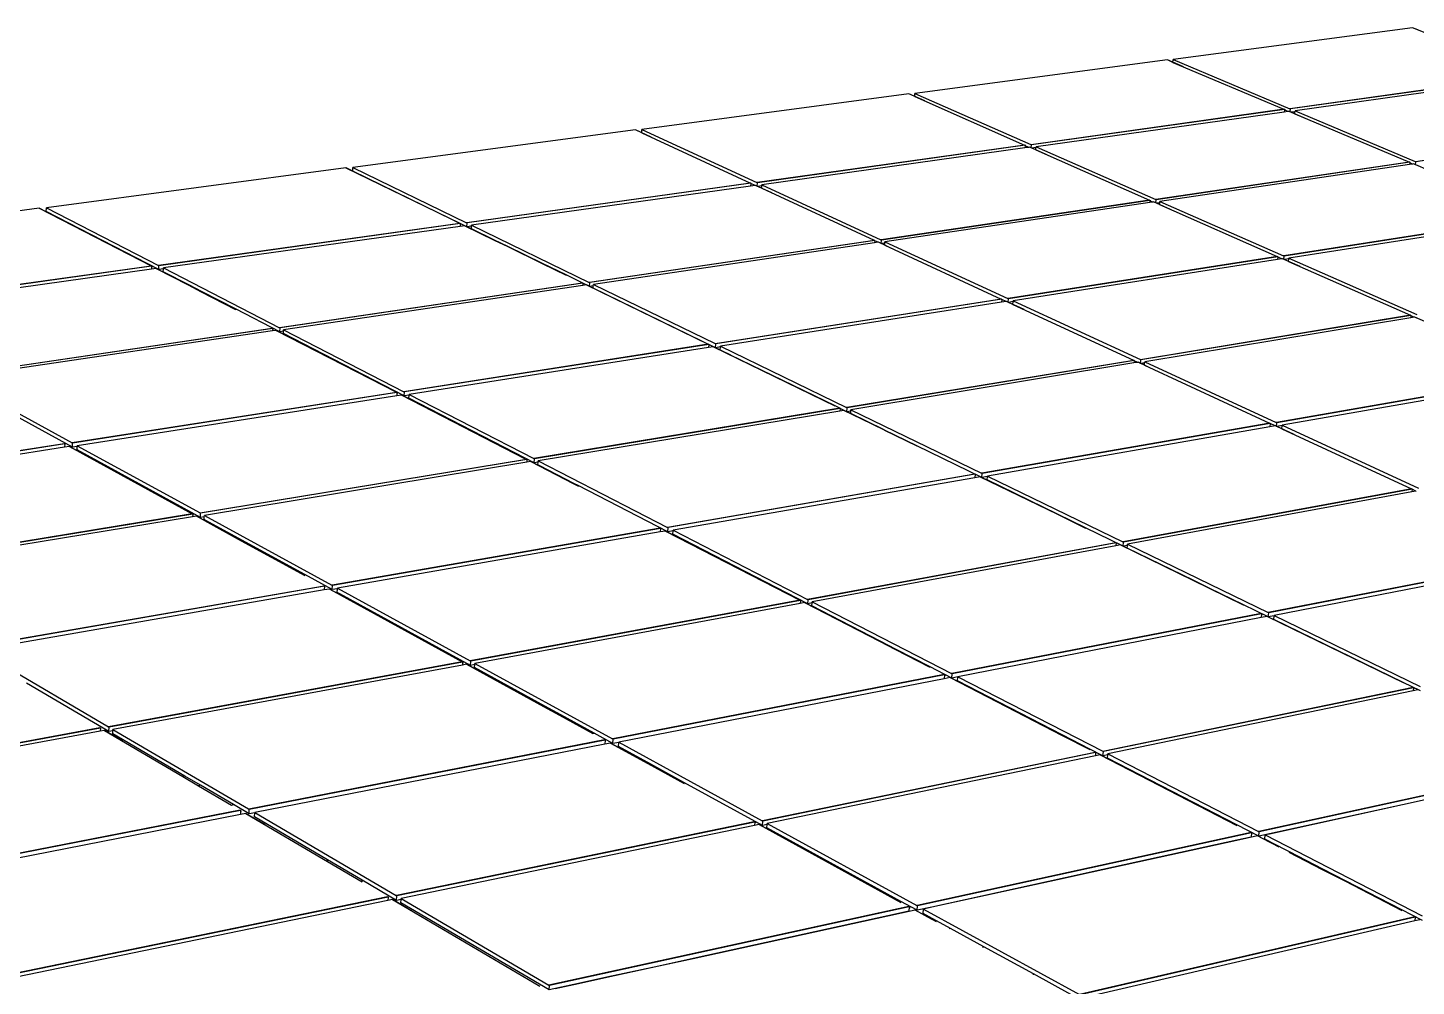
# Model space of a CAD drawing. Header units: inches. Extents: x -1381 to 1917, y -1058 to 799.
# Drawn here: x -575 to 33, y 308 to 728 of the extents above; entities that cross this region are included whole.
import ezdxf

# ---------------------------------------------------------------- set-up
doc = ezdxf.new("R2010")
doc.units = ezdxf.units.IN
doc.header["$MEASUREMENT"] = 0

msp = doc.modelspace()

# ---------------------------------------------------------------- linework, layer by layer
for p, q in [((30.99, 727.73), (-73.68, 713.81)), ((33.33, 726.78), (30.99, 727.73)), ((30.99, 727.73), (30.99, 727.73)), ((38.05, 724.87), (30.99, 727.73)), ((-76.27, 713.63), (-186.75, 698.94)), ((-73.8, 712.59), (-76.27, 713.63)), ((-76.27, 713.63), (-76.27, 713.63)), ((-69.24, 710.66), (-76.27, 713.63)), ((-73.8, 712.59), (-73.68, 713.81)), ((-73.8, 712.59), (-25.24, 692.09)), ((-73.68, 713.81), (-22.63, 692.28)), ((82.29, 706.94), (-22.55, 692.25)), ((82.45, 706.87), (-22.39, 692.18)), ((82.32, 705.75), (-20.38, 691.33)), ((-189.47, 698.75), (-306.27, 683.22)), ((-186.86, 697.6), (-189.47, 698.75)), ((-189.47, 698.75), (-189.47, 698.75)), ((-182.49, 695.67), (-189.47, 698.75)), ((-186.86, 697.6), (-186.75, 698.94)), ((-186.86, 697.6), (-138.74, 676.38)), ((-186.75, 698.94), (-136, 676.58)), ((-25.16, 692.06), (-135.92, 676.55)), ((-25, 691.99), (-135.77, 676.48)), ((-25.12, 690.84), (-133.76, 675.6)), ((-25.22, 692.08), (-25.16, 692.06)), ((-25.16, 692.06), (-25.04, 692.01)), ((-25.03, 691.73), (-25.12, 690.84)), ((-23.48, 691.07), (-25.12, 690.84)), ((-25.04, 692.01), (-25, 691.99)), ((-25, 691.99), (-25.03, 691.73)), ((-23.48, 691.07), (-25.03, 691.73)), ((-25, 691.99), (-24.93, 691.96)), ((-24.75, 691.89), (-24.69, 691.86)), ((-22.99, 691.14), (-23.48, 691.07)), ((-22.53, 690.95), (-22.99, 691.14)), ((-22.99, 691.14), (-22.99, 691.14)), ((-15.74, 688.08), (-22.99, 691.14)), ((-22.55, 692.25), (-22.63, 692.28)), ((-22.39, 692.18), (-22.55, 692.25)), ((-22.53, 690.95), (-22.39, 692.18)), ((-22.07, 690.75), (-22.53, 690.95)), ((-20.42, 690.98), (-22.07, 690.75)), ((-20.51, 690.1), (-22.07, 690.75)), ((-20.51, 690.1), (-20.42, 690.98)), ((-20.51, 690.1), (29.66, 668.92)), ((-20.42, 690.98), (-20.38, 691.33)), ((-20.38, 691.33), (32.28, 669.13)), ((-309.13, 683.02), (-432.8, 666.59)), ((-306.37, 681.74), (-309.13, 683.02)), ((-309.13, 683.02), (-309.13, 683.02)), ((-302.2, 679.82), (-309.13, 683.02)), ((-306.37, 681.74), (-306.27, 683.22)), ((-306.37, 681.74), (-258.81, 659.75)), ((-306.27, 683.22), (-255.93, 659.97)), ((137.35, 684.62), (32.36, 669.1)), ((137.52, 684.56), (32.52, 669.03)), ((-138.66, 676.34), (-255.85, 659.94)), ((-138.5, 676.27), (-255.7, 659.86)), ((-138.61, 675.1), (-253.71, 658.95)), ((-138.72, 676.37), (-138.66, 676.34)), ((-138.66, 676.34), (-138.54, 676.29)), ((-138.52, 676.09), (-138.61, 675.1)), ((-136.83, 675.35), (-138.61, 675.1)), ((-138.54, 676.29), (-138.5, 676.27)), ((-138.5, 676.27), (-138.52, 676.09)), ((-136.83, 675.35), (-138.52, 676.09)), ((-138.5, 676.27), (-138.43, 676.24)), ((-138.25, 676.16), (-138.19, 676.14)), ((-136.5, 675.39), (-136.83, 675.35)), ((-135.89, 675.12), (-136.5, 675.39)), ((-136.5, 675.39), (-136.5, 675.39)), ((-129.29, 672.21), (-136.5, 675.39)), ((-135.92, 676.55), (-136, 676.58)), ((-135.77, 676.48), (-135.92, 676.55)), ((-135.89, 675.12), (-135.77, 676.48)), ((-135.58, 674.99), (-135.89, 675.12)), ((-133.8, 675.24), (-135.58, 674.99)), ((-133.89, 674.24), (-135.58, 674.99)), ((-133.89, 674.24), (-133.8, 675.24)), ((-133.8, 675.24), (-133.76, 675.6)), ((-133.76, 675.6), (-81.36, 652.51)), ((-133.89, 674.24), (-84.12, 652.29)), ((29.73, 668.89), (-81.28, 652.48)), ((29.9, 668.82), (-81.12, 652.4)), ((29.67, 668.92), (29.73, 668.89)), ((29.73, 668.89), (29.86, 668.84)), ((29.86, 668.84), (29.9, 668.82)), ((29.9, 668.82), (29.87, 668.55)), ((29.9, 668.82), (29.98, 668.79)), ((30.16, 668.71), (30.22, 668.69)), ((32.36, 669.1), (32.28, 669.13)), ((32.52, 669.03), (32.36, 669.1)), ((32.38, 667.77), (32.52, 669.03)), ((-435.81, 666.37), (-566.97, 648.94)), ((-435.81, 666.37), (-386.04, 642.14)), ((-435.8, 666.37), (-435.81, 666.37)), ((-428.96, 663.03), (-435.8, 666.37)), ((-432.88, 664.99), (-432.8, 666.59)), ((-382.87, 640.64), (-432.88, 664.99)), ((-432.8, 666.59), (-383.01, 642.37)), ((29.79, 667.89), (-79.53, 651.7)), ((29.87, 668.55), (29.79, 667.89)), ((31.01, 668.07), (29.79, 667.89)), ((31.01, 668.07), (29.87, 668.55)), ((31.49, 668.15), (31.01, 668.07)), ((32.38, 667.77), (31.49, 668.15)), ((31.49, 668.15), (31.49, 668.15)), ((38.97, 664.99), (31.49, 668.15)), ((32.83, 667.58), (32.38, 667.77)), ((-258.73, 659.72), (-382.93, 642.33)), ((-258.58, 659.64), (-382.78, 642.26)), ((-258.67, 658.44), (-380.81, 641.3)), ((-258.79, 659.74), (-258.73, 659.72)), ((-258.73, 659.72), (-258.61, 659.66)), ((-258.58, 659.56), (-258.67, 658.44)), ((-256.73, 658.71), (-258.67, 658.44)), ((-258.61, 659.66), (-258.58, 659.64)), ((-258.58, 659.64), (-258.58, 659.56)), ((-258.58, 659.64), (-258.5, 659.61)), ((-256.73, 658.71), (-258.58, 659.56)), ((-258.33, 659.53), (-258.27, 659.5)), ((-256.59, 658.73), (-256.73, 658.71)), ((-255.81, 658.37), (-256.59, 658.73)), ((-256.59, 658.73), (-256.59, 658.73)), ((-249.43, 655.42), (-256.59, 658.73)), ((-255.85, 659.94), (-255.93, 659.97)), ((-255.7, 659.86), (-255.85, 659.94)), ((-255.81, 658.37), (-255.7, 659.86)), ((-255.68, 658.3), (-255.81, 658.37)), ((-253.74, 658.58), (-255.68, 658.3)), ((-253.82, 657.45), (-255.68, 658.3)), ((-253.82, 657.45), (-253.74, 658.58)), ((-253.82, 657.45), (-204.59, 634.68)), ((-253.74, 658.58), (-253.71, 658.95)), ((-253.71, 658.95), (-201.69, 634.92)), ((-84.04, 652.26), (-201.61, 634.88)), ((-83.88, 652.18), (-201.45, 634.8)), ((-83.97, 651.23), (-199.87, 634.07)), ((-84.1, 652.28), (-84.04, 652.26)), ((-84.04, 652.26), (-83.91, 652.2)), ((-83.89, 652), (-83.97, 651.23)), ((-82.61, 651.44), (-83.97, 651.23)), ((-83.91, 652.2), (-83.88, 652.18)), ((-83.88, 652.18), (-83.89, 652)), ((-82.61, 651.44), (-83.89, 652)), ((-83.88, 652.18), (-83.8, 652.15)), ((-83.61, 652.07), (-83.56, 652.04)), ((-82.29, 651.48), (-82.61, 651.44)), ((-81.26, 651.03), (-82.29, 651.48)), ((-82.29, 651.48), (-82.29, 651.48)), ((-74.84, 648.2), (-82.29, 651.48)), ((-81.28, 652.48), (-81.36, 652.51)), ((-81.12, 652.4), (-81.28, 652.48)), ((-81.26, 651.03), (-81.12, 652.4)), ((-80.95, 650.89), (-81.26, 651.03)), ((-79.59, 651.1), (-80.95, 650.89)), ((-79.67, 650.33), (-80.95, 650.89)), ((-79.67, 650.33), (-79.59, 651.1)), ((-79.67, 650.33), (-28.19, 627.63)), ((-79.59, 651.1), (-79.53, 651.7)), ((-79.53, 651.7), (-25.42, 627.86)), ((-570.14, 648.71), (-709.5, 630.2)), ((-570.14, 648.71), (-521.09, 623.44)), ((-570.14, 648.71), (-570.14, 648.71)), ((-563.39, 645.23), (-570.14, 648.71)), ((-567.02, 647.3), (-566.97, 648.94)), ((-517.73, 621.91), (-567.02, 647.3)), ((-566.97, 648.94), (-517.9, 623.69)), ((85.89, 645.19), (-25.34, 627.83)), ((86.06, 645.12), (-25.17, 627.75)), ((-385.97, 642.1), (-517.82, 623.65)), ((-385.81, 642.02), (-517.67, 623.57)), ((-385.88, 640.78), (-515.73, 622.58)), ((-386.02, 642.13), (-385.97, 642.1)), ((-385.97, 642.1), (-385.85, 642.04)), ((-385.81, 642.02), (-385.88, 640.78)), ((-383.85, 641.07), (-385.88, 640.78)), ((-385.85, 642.04), (-385.81, 642.02)), ((-385.81, 642.02), (-385.74, 641.99)), ((-385.56, 641.9), (-385.51, 641.88)), ((-383.85, 641.07), (-370.91, 634.77)), ((-383.84, 641.07), (-383.85, 641.07)), ((-376.76, 637.62), (-383.84, 641.07)), ((-382.93, 642.33), (-383.01, 642.37)), ((-382.78, 642.26), (-382.93, 642.33)), ((-382.87, 640.64), (-382.78, 642.26)), ((-380.84, 640.92), (-382.87, 640.64)), ((-380.91, 639.68), (-380.84, 640.92)), ((-370.84, 634.78), (-380.91, 639.68)), ((-380.84, 640.92), (-380.81, 641.3)), ((-380.81, 641.3), (-329.31, 616.25)), ((85.91, 643.85), (-23.03, 626.81)), ((-370.84, 634.78), (-370.91, 634.77)), ((-370.91, 634.77), (-365.01, 631.9)), ((-364.94, 631.91), (-370.84, 634.78)), ((-204.51, 634.64), (-329.23, 616.22)), ((-204.35, 634.57), (-329.07, 616.14)), ((-204.43, 633.59), (-327.51, 615.38)), ((-204.57, 634.67), (-204.51, 634.64)), ((-204.51, 634.64), (-204.39, 634.59)), ((-204.35, 634.49), (-204.43, 633.59)), ((-202.91, 633.82), (-204.43, 633.59)), ((-204.39, 634.59), (-204.35, 634.57)), ((-204.35, 634.57), (-204.35, 634.49)), ((-204.35, 634.57), (-204.27, 634.53)), ((-202.91, 633.82), (-204.35, 634.49)), ((-204.09, 634.45), (-204.03, 634.42)), ((-202.77, 633.84), (-202.91, 633.82)), ((-201.57, 633.29), (-202.77, 633.84)), ((-202.77, 633.84), (-202.77, 633.84)), ((-195.37, 630.42), (-202.77, 633.84)), ((-201.61, 634.88), (-201.69, 634.92)), ((-201.45, 634.8), (-201.61, 634.88)), ((-201.57, 633.29), (-201.45, 634.8)), ((-201.44, 633.23), (-201.57, 633.29)), ((-199.92, 633.45), (-201.44, 633.23)), ((-200, 632.56), (-201.44, 633.23)), ((-200, 632.56), (-199.92, 633.45)), ((-200, 632.56), (-149.01, 608.98)), ((-199.92, 633.45), (-199.87, 634.07)), ((-199.87, 634.07), (-146.1, 609.23)), ((-364.94, 631.91), (-365.01, 631.9)), ((-365.01, 631.9), (-349.9, 624.54)), ((-349.83, 624.55), (-364.94, 631.91)), ((-28.11, 627.59), (-146.02, 609.2)), ((-27.94, 627.52), (-145.85, 609.12)), ((-28.08, 626.22), (-143.73, 608.14)), ((-28.17, 627.62), (-28.11, 627.59)), ((-28.11, 627.59), (-27.98, 627.54)), ((-27.96, 627.33), (-28.08, 626.22)), ((-26.13, 626.53), (-28.08, 626.22)), ((-27.98, 627.54), (-27.94, 627.52)), ((-27.94, 627.52), (-27.96, 627.33)), ((-26.13, 626.53), (-27.96, 627.33)), ((-27.94, 627.52), (-27.86, 627.48)), ((-27.67, 627.4), (-27.61, 627.37)), ((-25.8, 626.58), (-26.13, 626.53)), ((-25.32, 626.36), (-25.8, 626.58)), ((-25.8, 626.58), (-25.8, 626.58)), ((-18.11, 623.18), (-25.8, 626.58)), ((-25.34, 627.83), (-25.42, 627.86)), ((-25.17, 627.75), (-25.34, 627.83)), ((-25.32, 626.36), (-25.17, 627.75)), ((-25.01, 626.23), (-25.32, 626.36)), ((-23.06, 626.53), (-25.01, 626.23)), ((-23.18, 625.42), (-25.01, 626.23)), ((-23.18, 625.42), (-23.06, 626.53)), ((-23.06, 626.53), (-23.03, 626.81)), ((-23.03, 626.81), (32.9, 602.17)), ((-521.02, 623.4), (-661.26, 603.79)), ((-520.87, 623.32), (-661.11, 603.7)), ((-520.91, 622.05), (-659.2, 602.66)), ((-521.07, 623.43), (-521.02, 623.4)), ((-521.02, 623.4), (-520.9, 623.34)), ((-520.87, 623.32), (-520.91, 622.05)), ((-518.93, 622.32), (-520.91, 622.05)), ((-520.9, 623.34), (-520.87, 623.32)), ((-520.87, 623.32), (-520.79, 623.28)), ((-520.62, 623.2), (-520.57, 623.17)), ((-518.93, 622.32), (-504.95, 615.12)), ((-518.93, 622.32), (-518.93, 622.32)), ((-511.94, 618.72), (-518.93, 622.32)), ((-517.82, 623.65), (-517.9, 623.69)), ((-517.67, 623.57), (-517.82, 623.65)), ((-517.73, 621.91), (-517.67, 623.57)), ((-515.75, 622.19), (-517.73, 621.91)), ((-515.79, 620.91), (-515.75, 622.19)), ((-504.65, 615.17), (-515.79, 620.91)), ((-515.75, 622.19), (-515.73, 622.58)), ((-515.73, 622.58), (-464.91, 596.42)), ((-349.9, 624.54), (-349.83, 624.55)), ((-349.9, 624.54), (-339.48, 619.47)), ((-339.49, 619.51), (-349.83, 624.55)), ((-23.18, 625.42), (30.11, 601.92)), ((-504.65, 615.17), (-504.95, 615.12)), ((-504.95, 615.12), (-499.14, 612.13)), ((-498.83, 612.17), (-504.65, 615.17)), ((-332.29, 615.96), (-464.84, 596.39)), ((-332.13, 615.89), (-464.68, 596.3)), ((-332.19, 614.88), (-463.14, 595.51)), ((-339.48, 619.47), (-339.49, 619.51)), ((-329.18, 614.49), (-339.49, 619.51)), ((-332.35, 615.99), (-332.29, 615.96)), ((-332.29, 615.96), (-332.17, 615.9)), ((-332.13, 615.89), (-332.19, 614.88)), ((-330.57, 615.12), (-332.19, 614.88)), ((-332.17, 615.9), (-332.13, 615.89)), ((-332.13, 615.89), (-332.05, 615.85)), ((-331.87, 615.76), (-331.81, 615.73)), ((-330.57, 615.12), (-277.3, 589.19)), ((-330.56, 615.12), (-330.57, 615.12)), ((-323.24, 611.56), (-330.56, 615.12)), ((-329.23, 616.22), (-329.31, 616.25)), ((-329.07, 616.14), (-329.23, 616.22)), ((-329.18, 614.49), (-329.07, 616.14)), ((-327.55, 614.74), (-329.18, 614.49)), ((-327.62, 613.73), (-327.55, 614.74)), ((-327.55, 614.74), (-327.51, 615.38)), ((-327.51, 615.38), (-274.22, 589.46)), ((-498.83, 612.17), (-499.14, 612.13)), ((-499.14, 612.13), (-484.22, 604.44)), ((-483.92, 604.49), (-498.83, 612.17)), ((-274.1, 587.67), (-327.62, 613.73)), ((-148.93, 608.94), (-274.14, 589.42)), ((-148.77, 608.87), (-273.97, 589.34)), ((-149, 608.97), (-148.93, 608.94)), ((-148.93, 608.94), (-148.81, 608.89)), ((-148.77, 608.78), (-148.89, 607.54)), ((-146.78, 607.86), (-148.89, 607.54)), ((-148.81, 608.89), (-148.77, 608.87)), ((-148.77, 608.87), (-148.77, 608.78)), ((-148.77, 608.87), (-148.69, 608.83)), ((-146.78, 607.86), (-148.77, 608.78)), ((-148.5, 608.74), (-148.44, 608.72)), ((-146.64, 607.89), (-146.78, 607.86)), ((-145.99, 607.58), (-146.64, 607.89)), ((-146.64, 607.89), (-146.64, 607.89)), ((-138.99, 604.35), (-146.64, 607.89)), ((-146.02, 609.2), (-146.1, 609.23)), ((-145.85, 609.12), (-146.02, 609.2)), ((-145.99, 607.58), (-145.85, 609.12)), ((-143.75, 607.85), (-145.86, 607.52)), ((-143.87, 606.6), (-143.75, 607.85)), ((-143.75, 607.85), (-143.73, 608.14)), ((-143.73, 608.14), (-88.09, 582.44)), ((-484.22, 604.44), (-483.92, 604.49)), ((-464.75, 594.61), (-483.92, 604.49)), ((-148.89, 607.54), (-271.87, 588.31)), ((-145.86, 607.52), (-145.99, 607.58)), ((-143.87, 606.6), (-145.86, 607.52)), ((-143.87, 606.6), (-91.03, 582.17)), ((30.19, 601.88), (-88.01, 582.4)), ((30.37, 601.81), (-87.84, 582.32)), ((30.13, 601.91), (30.19, 601.88)), ((30.19, 601.88), (30.33, 601.82)), ((30.33, 601.82), (30.37, 601.81)), ((30.37, 601.81), (30.35, 601.62)), ((30.37, 601.81), (30.45, 601.77)), ((-468.06, 596.11), (-609.19, 575.27)), ((-467.9, 596.03), (-609.03, 575.19)), ((-468.12, 596.14), (-468.06, 596.11)), ((-468.06, 596.11), (-467.94, 596.05)), ((-467.9, 596.03), (-467.95, 595)), ((-467.94, 596.05), (-467.9, 596.03)), ((-467.9, 596.03), (-467.83, 595.99)), ((-467.65, 595.9), (-467.59, 595.87)), ((-464.84, 596.39), (-464.91, 596.42)), ((-464.68, 596.3), (-464.84, 596.39)), ((-464.75, 594.61), (-464.68, 596.3)), ((30.25, 600.76), (-86.15, 581.54)), ((30.35, 601.62), (30.25, 600.76)), ((31.74, 601), (30.25, 600.76)), ((31.74, 601), (30.35, 601.62)), ((30.65, 601.68), (30.71, 601.66)), ((32.06, 601.06), (31.74, 601)), ((32.99, 600.65), (32.06, 601.06)), ((32.07, 601.06), (32.06, 601.06)), ((40.02, 597.55), (32.07, 601.06)), ((-467.95, 595), (-607.52, 574.36)), ((-466.36, 595.24), (-467.95, 595)), ((-466.36, 595.24), (-413.75, 568.13)), ((-466.36, 595.24), (-466.36, 595.24)), ((-459.13, 591.51), (-466.36, 595.24)), ((-463.17, 594.85), (-464.75, 594.61)), ((-463.21, 593.82), (-463.17, 594.85)), ((-410.35, 566.58), (-463.21, 593.82)), ((-463.17, 594.85), (-463.14, 595.51)), ((-463.14, 595.51), (-410.5, 568.42)), ((-277.22, 589.15), (-410.42, 568.38)), ((-277.05, 589.07), (-410.25, 568.29)), ((-277.15, 587.7), (-408.17, 567.22)), ((-277.28, 589.18), (-277.22, 589.15)), ((-277.22, 589.15), (-277.09, 589.08)), ((-277.05, 589.07), (-277.15, 587.7)), ((-274.95, 588.04), (-277.15, 587.7)), ((-277.09, 589.08), (-277.05, 589.07)), ((-277.05, 589.07), (-276.97, 589.03)), ((-276.79, 588.94), (-276.73, 588.91)), ((-274.95, 588.04), (-221.79, 562.15)), ((-274.95, 588.04), (-274.95, 588.04)), ((-267.36, 584.35), (-274.95, 588.04)), ((-274.14, 589.42), (-274.22, 589.46)), ((-273.97, 589.34), (-274.14, 589.42)), ((-274.1, 587.67), (-273.97, 589.34)), ((-271.89, 588.02), (-274.1, 587.67)), ((-271.99, 586.65), (-271.89, 588.02)), ((-221.72, 562.17), (-271.99, 586.65)), ((-271.89, 588.02), (-271.87, 588.31)), ((-271.87, 588.31), (-216.68, 561.47)), ((-90.95, 582.13), (-216.6, 561.43)), ((-90.77, 582.05), (-216.42, 561.34)), ((-90.88, 580.97), (-214.75, 560.53)), ((-91.01, 582.16), (-90.95, 582.13)), ((-90.95, 582.13), (-90.81, 582.07)), ((-90.78, 581.97), (-90.88, 580.97)), ((-89.22, 581.25), (-90.88, 580.97)), ((-90.81, 582.07), (-90.77, 582.05)), ((-90.77, 582.05), (-90.78, 581.97)), ((-89.22, 581.25), (-90.78, 581.97)), ((-90.77, 582.05), (-90.69, 582.01)), ((-90.5, 581.92), (-90.43, 581.89)), ((-89.09, 581.27), (-89.22, 581.25)), ((-87.99, 580.76), (-89.09, 581.27)), ((-89.08, 581.27), (-89.09, 581.27)), ((-81.17, 577.61), (-89.08, 581.27)), ((-88.01, 582.4), (-88.09, 582.44)), ((-87.84, 582.32), (-88.01, 582.4)), ((-87.99, 580.76), (-87.84, 582.32)), ((-87.86, 580.7), (-87.99, 580.76)), ((-86.2, 580.98), (-87.86, 580.7)), ((-87.8, 580.68), (-87.86, 580.7)), ((-86.21, 580.95), (-87.8, 580.68)), ((-86.3, 579.98), (-87.8, 580.68)), ((-86.3, 579.98), (-86.21, 580.95)), ((-86.3, 579.98), (-31.53, 554.65)), ((-86.21, 580.95), (-86.2, 580.98)), ((-86.2, 580.98), (-86.15, 581.54)), ((-86.15, 581.54), (-28.57, 554.95)), ((-607.52, 574.36), (-555.73, 546)), ((89.96, 575.53), (-28.49, 554.91)), ((90.14, 575.45), (-28.31, 554.82)), ((89.96, 574.01), (-26.03, 553.77)), ((-413.67, 568.09), (-555.65, 545.96)), ((-413.51, 568), (-555.49, 545.87)), ((-413.58, 566.6), (-553.44, 544.75)), ((-413.73, 568.12), (-413.67, 568.09)), ((-413.67, 568.09), (-413.54, 568.02)), ((-413.51, 568), (-413.58, 566.6)), ((-411.43, 566.93), (-413.58, 566.6)), ((-413.54, 568.02), (-413.51, 568)), ((-413.51, 568), (-413.43, 567.96)), ((-413.24, 567.87), (-413.18, 567.84)), ((-411.43, 566.93), (-357.62, 539.21)), ((-411.42, 566.93), (-411.43, 566.93)), ((-403.93, 563.07), (-411.42, 566.93)), ((-410.42, 568.38), (-410.5, 568.42)), ((-410.25, 568.29), (-410.42, 568.38)), ((-410.35, 566.58), (-410.25, 568.29)), ((-408.19, 566.92), (-410.35, 566.58)), ((-408.27, 565.51), (-408.19, 566.92)), ((-357.31, 539.26), (-408.27, 565.51)), ((-408.19, 566.92), (-408.17, 567.22)), ((-408.17, 567.22), (-353.6, 539.14)), ((-555.55, 544.11), (-588, 561.89)), ((-219.7, 561.14), (-353.52, 539.1)), ((-219.52, 561.05), (-353.35, 539.01)), ((-219.61, 559.95), (-351.69, 538.15)), ((-221.72, 562.17), (-221.79, 562.15)), ((-216.56, 559.66), (-221.72, 562.17)), ((-219.76, 561.17), (-219.7, 561.14)), ((-219.7, 561.14), (-219.56, 561.07)), ((-219.52, 561.05), (-219.61, 559.95)), ((-217.85, 560.24), (-219.61, 559.95)), ((-219.56, 561.07), (-219.52, 561.05)), ((-219.52, 561.05), (-219.44, 561.01)), ((-219.25, 560.92), (-219.19, 560.89)), ((-215.32, 559), (-217.85, 560.24)), ((-217.85, 560.24), (-217.85, 560.24)), ((-209.99, 556.41), (-217.85, 560.24)), ((-216.6, 561.43), (-216.68, 561.47)), ((-216.42, 561.34), (-216.6, 561.43)), ((-216.56, 559.66), (-216.42, 561.34)), ((-214.8, 559.95), (-216.56, 559.66)), ((-214.87, 559.08), (-214.8, 559.95)), ((-214.8, 559.95), (-214.75, 560.53)), ((-214.75, 560.53), (-157.57, 532.72)), ((-214.87, 559.08), (-215.32, 559)), ((-215.32, 559), (-200.27, 551.68)), ((-214.89, 558.84), (-214.87, 559.08)), ((-200.2, 551.69), (-214.89, 558.84)), ((-31.44, 554.62), (-157.48, 532.68)), ((-31.26, 554.53), (-157.31, 532.59)), ((-31.51, 554.65), (-31.44, 554.62)), ((-31.44, 554.62), (-31.31, 554.55)), ((-31.27, 554.45), (-31.42, 553.06)), ((-29.13, 553.46), (-31.42, 553.06)), ((-31.31, 554.55), (-31.26, 554.53)), ((-31.26, 554.53), (-31.27, 554.45)), ((-29.13, 553.46), (-31.27, 554.45)), ((-31.26, 554.53), (-31.18, 554.49)), ((-30.98, 554.4), (-30.91, 554.37)), ((-28.99, 553.48), (-29.13, 553.46)), ((-28.48, 553.24), (-28.99, 553.48)), ((-28.99, 553.48), (-28.99, 553.48)), ((-20.79, 549.69), (-28.99, 553.48)), ((-28.49, 554.91), (-28.57, 554.95)), ((-28.31, 554.82), (-28.49, 554.91)), ((-28.48, 553.24), (-28.31, 554.82)), ((-28.35, 553.18), (-28.48, 553.24)), ((-26.06, 553.58), (-28.35, 553.18)), ((-26.21, 552.19), (-28.35, 553.18)), ((-26.21, 552.19), (-26.06, 553.58)), ((-26.06, 553.58), (-26.03, 553.77)), ((-26.03, 553.77), (33.6, 526.23)), ((-200.27, 551.68), (-200.2, 551.69)), ((-200.27, 551.68), (-200.04, 551.57)), ((-200.05, 551.61), (-200.2, 551.69)), ((-200.04, 551.57), (-200.05, 551.61)), ((-185.93, 544.74), (-200.05, 551.61)), ((-200.04, 551.57), (-185.93, 544.7)), ((-31.42, 553.06), (-155.05, 531.49)), ((-26.21, 552.19), (30.63, 525.91)), ((-559.1, 545.64), (-710.76, 522.01)), ((-558.94, 545.55), (-710.6, 521.92)), ((-558.98, 544.11), (-708.6, 520.74)), ((-559.16, 545.68), (-559.1, 545.64)), ((-559.1, 545.64), (-559.1, 545.64)), ((-559.1, 545.64), (-558.94, 545.55)), ((-558.94, 545.55), (-558.98, 544.11)), ((-556.89, 544.43), (-558.98, 544.11)), ((-558.94, 545.55), (-558.86, 545.51)), ((-558.68, 545.41), (-558.62, 545.38)), ((-556.89, 544.43), (-503.16, 514.97)), ((-556.89, 544.43), (-556.89, 544.43)), ((-549.51, 540.39), (-556.89, 544.43)), ((-555.65, 545.96), (-555.73, 546)), ((-555.49, 545.87), (-555.65, 545.96)), ((-555.55, 544.11), (-555.49, 545.87)), ((-553.45, 544.43), (-555.55, 544.11)), ((-553.5, 542.98), (-553.45, 544.43)), ((-502.09, 514.8), (-553.5, 542.98)), ((-553.45, 544.43), (-553.44, 544.75)), ((-553.44, 544.75), (-499.69, 515.31)), ((-185.93, 544.7), (-185.93, 544.74)), ((-157.46, 530.88), (-185.93, 544.74)), ((-356.79, 538.78), (-499.61, 515.27)), ((-356.62, 538.69), (-499.44, 515.18)), ((-356.69, 537.55), (-497.81, 514.28)), ((-357.31, 539.26), (-357.62, 539.21)), ((-353.45, 537.27), (-357.31, 539.26)), ((-356.86, 538.81), (-356.79, 538.78)), ((-356.79, 538.78), (-356.79, 538.78)), ((-356.79, 538.78), (-356.62, 538.69)), ((-356.62, 538.69), (-356.69, 537.55)), ((-354.97, 537.84), (-356.69, 537.55)), ((-356.62, 538.69), (-356.54, 538.65)), ((-356.35, 538.55), (-356.29, 538.52)), ((-351.22, 535.91), (-354.97, 537.84)), ((-354.97, 537.84), (-354.97, 537.84)), ((-347.19, 533.83), (-354.97, 537.84)), ((-353.52, 539.1), (-353.6, 539.14)), ((-353.35, 539.01), (-353.52, 539.1)), ((-353.45, 537.27), (-353.35, 539.01)), ((-351.72, 537.56), (-353.45, 537.27)), ((-351.8, 536.42), (-351.72, 537.56)), ((-350.91, 535.96), (-351.8, 536.42)), ((-351.72, 537.56), (-351.69, 538.15)), ((-351.69, 538.15), (-295.08, 509.02)), ((-350.91, 535.96), (-351.22, 535.91)), ((-351.22, 535.91), (-336.32, 528.23)), ((-336.01, 528.28), (-350.91, 535.96)), ((-160.61, 532.36), (-295, 508.98)), ((-160.43, 532.28), (-294.82, 508.89)), ((-160.56, 530.76), (-292.58, 507.74)), ((-160.67, 532.4), (-160.61, 532.36)), ((-160.61, 532.36), (-160.47, 532.3)), ((-160.43, 532.28), (-160.56, 530.76)), ((-158.17, 531.18), (-160.56, 530.76)), ((-160.47, 532.3), (-160.43, 532.28)), ((-160.43, 532.28), (-160.34, 532.24)), ((-160.14, 532.14), (-160.08, 532.11)), ((-158.17, 531.18), (-124.42, 514.74)), ((-158.17, 531.18), (-158.17, 531.18)), ((-150.02, 527.21), (-158.17, 531.18)), ((-157.48, 532.68), (-157.57, 532.72)), ((-157.31, 532.59), (-157.48, 532.68)), ((-157.46, 530.88), (-157.31, 532.59)), ((-155.06, 531.3), (-157.46, 530.88)), ((-155.2, 529.78), (-155.06, 531.3)), ((-124.42, 514.79), (-155.2, 529.78)), ((-155.06, 531.3), (-155.05, 531.49)), ((-155.05, 531.49), (-95.76, 502.65)), ((-336.32, 528.23), (-336.01, 528.28)), ((-336.32, 528.23), (-334.1, 527.09)), ((-334.12, 527.31), (-336.01, 528.28)), ((-334.1, 527.09), (-334.12, 527.31)), ((-294.95, 507.13), (-334.12, 527.31)), ((30.72, 525.87), (-95.67, 502.61)), ((30.9, 525.79), (-95.48, 502.52)), ((30.76, 524.59), (-93.68, 501.64)), ((30.65, 525.9), (30.72, 525.87)), ((30.72, 525.87), (30.86, 525.81)), ((30.89, 525.7), (30.76, 524.59)), ((32.57, 524.92), (30.76, 524.59)), ((30.86, 525.81), (30.9, 525.79)), ((30.9, 525.79), (30.89, 525.7)), ((32.57, 524.92), (30.89, 525.7)), ((30.9, 525.79), (30.99, 525.75)), ((31.2, 525.65), (31.27, 525.62)), ((32.71, 524.95), (32.57, 524.92)), ((-503.08, 514.93), (-655.82, 489.79)), ((-502.91, 514.84), (-655.66, 489.69)), ((-502.96, 513.66), (-654.06, 488.75)), ((-503.16, 514.97), (-503.14, 514.96)), ((-503.14, 514.96), (-503.08, 514.93)), ((-503.08, 514.93), (-503.08, 514.93)), ((-503.08, 514.93), (-502.91, 514.84)), ((-502.92, 514.66), (-502.96, 513.66)), ((-501.28, 513.94), (-502.96, 513.66)), ((-502.91, 514.84), (-502.92, 514.66)), ((-502.09, 514.8), (-502.92, 514.66)), ((-502.91, 514.84), (-502.83, 514.79)), ((-502.65, 514.69), (-502.59, 514.66)), ((-499.51, 513.39), (-502.09, 514.8)), ((-496.36, 511.24), (-501.28, 513.94)), ((-501.28, 513.94), (-501.28, 513.94)), ((-493.62, 509.74), (-501.28, 513.94)), ((-499.61, 515.27), (-499.69, 515.31)), ((-499.44, 515.18), (-499.61, 515.27)), ((-499.51, 513.39), (-499.44, 515.18)), ((-497.83, 513.66), (-499.51, 513.39)), ((-497.88, 512.49), (-497.83, 513.66)), ((-495.78, 511.34), (-497.88, 512.49)), ((-497.83, 513.66), (-497.81, 514.28)), ((-497.81, 514.28), (-441.98, 483.71)), ((-495.78, 511.34), (-496.36, 511.24)), ((-496.36, 511.24), (-481.66, 503.18)), ((-481.08, 503.28), (-495.78, 511.34)), ((-124.42, 514.74), (-124.42, 514.79)), ((-112.07, 508.78), (-124.42, 514.79)), ((-124.42, 514.74), (-112.07, 508.73)), ((-298.3, 508.64), (-441.9, 483.67)), ((-298.13, 508.55), (-441.72, 483.57)), ((-298.24, 506.99), (-439.52, 482.36)), ((-298.37, 508.68), (-298.3, 508.64)), ((-298.3, 508.64), (-298.3, 508.64)), ((-298.3, 508.64), (-298.13, 508.55)), ((-298.13, 508.55), (-298.24, 506.99)), ((-295.89, 507.4), (-298.24, 506.99)), ((-298.13, 508.55), (-298.04, 508.51)), ((-297.84, 508.41), (-297.78, 508.37)), ((-295.89, 507.4), (-237.15, 477.13)), ((-295.89, 507.4), (-295.89, 507.4)), ((-287.82, 503.24), (-295.89, 507.4)), ((-295, 508.98), (-295.08, 509.02)), ((-294.82, 508.89), (-295, 508.98)), ((-294.95, 507.13), (-294.82, 508.89)), ((-292.6, 507.54), (-294.95, 507.13)), ((-292.71, 505.97), (-292.6, 507.54)), ((-233.69, 475.57), (-292.71, 505.97)), ((-292.6, 507.54), (-292.58, 507.74)), ((-292.58, 507.74), (-233.82, 477.49)), ((-112.07, 508.73), (-112.07, 508.78)), ((-95.65, 500.78), (-112.07, 508.78)), ((-481.66, 503.18), (-481.08, 503.28)), ((-481.66, 503.18), (-453.85, 487.93)), ((-453.88, 488.37), (-481.08, 503.28)), ((-98.81, 502.27), (-233.73, 477.45)), ((-98.63, 502.18), (-233.54, 477.35)), ((-98.75, 500.95), (-231.76, 476.43)), ((-98.88, 502.31), (-98.81, 502.27)), ((-98.81, 502.27), (-98.67, 502.2)), ((-98.63, 502.18), (-98.75, 500.95)), ((-96.83, 501.31), (-98.75, 500.95)), ((-98.67, 502.2), (-98.63, 502.18)), ((-98.63, 502.18), (-98.54, 502.14)), ((-98.33, 502.04), (-98.26, 502.01)), ((-96.83, 501.31), (-65.07, 485.84)), ((-96.82, 501.31), (-96.83, 501.31)), ((-88.38, 497.19), (-96.82, 501.31)), ((-95.67, 502.61), (-95.76, 502.65)), ((-95.48, 502.52), (-95.67, 502.61)), ((-95.65, 500.78), (-95.48, 502.52)), ((-93.73, 501.14), (-95.65, 500.78)), ((-93.85, 499.91), (-93.73, 501.14)), ((-65, 485.86), (-93.85, 499.91)), ((-93.73, 501.14), (-93.68, 501.64)), ((-93.68, 501.64), (-32.18, 471.73)), ((94.58, 496.34), (-32.08, 471.68)), ((94.77, 496.25), (-31.89, 471.59)), ((94.56, 494.61), (-29.46, 470.41)), ((-453.85, 487.93), (-453.88, 488.37)), ((-441.81, 481.75), (-453.88, 488.37)), ((-445.41, 483.3), (-599.18, 456.56)), ((-445.23, 483.21), (-599.01, 456.46)), ((-445.31, 481.6), (-596.84, 455.19)), ((-445.47, 483.34), (-445.41, 483.3)), ((-445.41, 483.3), (-445.41, 483.3)), ((-445.41, 483.3), (-445.23, 483.21)), ((-445.23, 483.21), (-445.31, 481.6)), ((-443.02, 482), (-445.31, 481.6)), ((-445.23, 483.21), (-445.15, 483.16)), ((-444.95, 483.05), (-444.89, 483.02)), ((-438.42, 479.47), (-443.02, 482)), ((-443.02, 482), (-443.02, 482)), ((-435.06, 477.63), (-443.02, 482)), ((-441.9, 483.67), (-441.98, 483.71)), ((-441.72, 483.57), (-441.9, 483.67)), ((-441.81, 481.75), (-441.72, 483.57)), ((-439.53, 482.15), (-441.81, 481.75)), ((-439.61, 480.54), (-439.53, 482.15)), ((-438.45, 479.91), (-439.61, 480.54)), ((-439.53, 482.15), (-439.52, 482.36)), ((-439.52, 482.36), (-381.49, 450.58)), ((-65, 485.86), (-65.07, 485.84)), ((-65.07, 485.84), (-57.97, 482.38)), ((-57.9, 482.4), (-65, 485.86)), ((-57.9, 482.4), (-57.97, 482.38)), ((-57.97, 482.38), (-43.06, 475.12)), ((-42.98, 475.14), (-57.9, 482.4)), ((-438.42, 479.47), (-438.45, 479.91)), ((-381.32, 448.59), (-438.45, 479.91)), ((-438.42, 479.47), (-385.02, 450.19)), ((-237.06, 477.09), (-381.4, 450.54)), ((-236.88, 476.99), (-381.22, 450.44)), ((-236.98, 475.72), (-379.45, 449.47)), ((-237.15, 477.13), (-237.13, 477.12)), ((-237.13, 477.12), (-237.06, 477.09)), ((-237.06, 477.09), (-237.06, 477.09)), ((-237.06, 477.09), (-236.88, 476.99)), ((-236.88, 476.99), (-236.98, 475.72)), ((-235.09, 476.07), (-236.98, 475.72)), ((-236.88, 476.99), (-236.79, 476.95)), ((-236.58, 476.84), (-236.52, 476.81)), ((-235.09, 476.07), (-202.31, 459.18)), ((-235.09, 476.07), (-235.09, 476.07)), ((-226.71, 471.75), (-235.09, 476.07)), ((-233.73, 477.45), (-233.82, 477.49)), ((-233.54, 477.35), (-233.73, 477.45)), ((-233.69, 475.57), (-233.54, 477.35)), ((-231.8, 475.91), (-233.69, 475.57)), ((-231.9, 474.65), (-231.8, 475.91)), ((-202, 459.24), (-231.9, 474.65)), ((-231.8, 475.91), (-231.76, 476.43)), ((-231.76, 476.43), (-170.72, 445.02)), ((-43.06, 475.12), (-42.98, 475.14)), ((-32.12, 469.85), (-42.98, 475.14)), ((-35.25, 471.32), (-170.63, 444.98)), ((-35.06, 471.23), (-170.44, 444.88)), ((-35.24, 469.53), (-168.02, 443.64)), ((-35.32, 471.36), (-35.25, 471.32)), ((-35.25, 471.32), (-35.1, 471.25)), ((-35.06, 471.23), (-35.24, 469.53)), ((-32.63, 470.04), (-35.24, 469.53)), ((-35.1, 471.25), (-35.06, 471.23)), ((-35.06, 471.23), (-34.97, 471.18)), ((-34.75, 471.08), (-34.68, 471.05)), ((-32.63, 470.05), (-32.63, 470.04)), ((-23.86, 465.77), (-32.63, 470.05)), ((-32.12, 469.8), (-32.63, 470.04)), ((-32.08, 471.68), (-32.18, 471.73)), ((-32.12, 469.8), (-32.12, 469.85)), ((-32.08, 469.83), (-32.12, 469.85)), ((-32.12, 469.8), (26.91, 441.06)), ((-31.89, 471.59), (-32.08, 471.68)), ((-32.08, 469.83), (-31.89, 471.59)), ((-29.47, 470.34), (-32.08, 469.83)), ((-29.65, 468.65), (-29.47, 470.34)), ((26.91, 441.1), (-29.65, 468.65)), ((-29.47, 470.34), (-29.46, 470.41)), ((-29.46, 470.41), (34.4, 439.34)), ((-202, 459.24), (-202.31, 459.18)), ((-202.31, 459.18), (-195.26, 455.55)), ((-194.95, 455.61), (-202, 459.24)), ((-596.84, 455.19), (-539.81, 421.73)), ((-384.94, 450.15), (-539.72, 421.68)), ((-384.76, 450.05), (-539.54, 421.58)), ((-385.02, 450.19), (-385, 450.18)), ((-385, 450.18), (-384.94, 450.15)), ((-384.94, 450.15), (-384.94, 450.15)), ((-384.94, 450.15), (-384.76, 450.05)), ((-384.76, 450.05), (-384.83, 448.74)), ((-384.76, 450.05), (-384.67, 450)), ((-384.47, 449.89), (-384.4, 449.85)), ((-381.4, 450.54), (-381.49, 450.58)), ((-381.22, 450.44), (-381.4, 450.54)), ((-381.32, 448.59), (-381.22, 450.44)), ((-194.95, 455.61), (-195.26, 455.55)), ((-195.26, 455.55), (-180.46, 447.92)), ((-180.14, 447.98), (-194.95, 455.61)), ((-384.83, 448.74), (-537.81, 420.56)), ((-382.99, 449.08), (-384.83, 448.74)), ((-382.99, 449.08), (-349.34, 430.62)), ((-382.99, 449.08), (-382.99, 449.08)), ((-374.71, 444.54), (-382.99, 449.08)), ((-379.48, 448.93), (-381.32, 448.59)), ((-379.56, 447.63), (-379.48, 448.93)), ((-348.75, 430.74), (-379.56, 447.63)), ((-379.48, 448.93), (-379.45, 449.47)), ((-379.45, 449.47), (-319.1, 416.42)), ((-173.99, 444.59), (-319.01, 416.37)), ((-173.8, 444.49), (-318.82, 416.27)), ((-180.46, 447.92), (-180.14, 447.98)), ((-170.6, 443.06), (-180.14, 447.98)), ((-174.06, 444.62), (-173.99, 444.59)), ((-173.99, 444.59), (-173.99, 444.59)), ((-173.99, 444.59), (-173.8, 444.49)), ((-173.8, 444.49), (-173.95, 442.74)), ((-173.8, 444.49), (-173.7, 444.44)), ((-173.49, 444.33), (-173.42, 444.3)), ((-170.63, 444.98), (-170.72, 445.02)), ((-170.44, 444.88), (-170.63, 444.98)), ((-170.6, 443.06), (-170.44, 444.88)), ((-539.61, 419.68), (-575.66, 440.85)), ((-173.95, 442.74), (-316.43, 414.96)), ((-171.38, 443.24), (-173.95, 442.74)), ((-171.38, 443.25), (-171.38, 443.24)), ((-162.67, 438.76), (-171.38, 443.25)), ((-171.38, 443.24), (-122.31, 417.96)), ((-168.03, 443.57), (-170.6, 443.06)), ((-168.18, 441.82), (-168.03, 443.57)), ((-122.32, 418.19), (-168.18, 441.82)), ((-168.03, 443.57), (-168.02, 443.64)), ((-168.02, 443.64), (-104.56, 410.98)), ((31.31, 438.91), (-104.47, 410.93)), ((31.51, 438.81), (-104.27, 410.83)), ((26.91, 441.06), (26.91, 441.1)), ((34.49, 437.41), (26.91, 441.1)), ((31.24, 438.95), (31.31, 438.91)), ((31.31, 438.91), (31.47, 438.84)), ((31.51, 438.81), (31.35, 437.43)), ((33.45, 437.87), (31.35, 437.43)), ((31.47, 438.84), (31.51, 438.81)), ((31.51, 438.81), (31.61, 438.77)), ((31.83, 438.66), (31.9, 438.62)), ((31.35, 437.43), (-102.34, 409.83)), ((-348.75, 430.74), (-349.34, 430.62)), ((-349.34, 430.62), (-342.37, 426.8)), ((-341.78, 426.91), (-348.75, 430.74)), ((-341.78, 426.91), (-342.37, 426.8)), ((-342.37, 426.8), (-327.71, 418.77)), ((-327.13, 418.88), (-341.78, 426.91)), ((-543.49, 421.26), (-709.89, 390.67)), ((-543.31, 421.15), (-709.72, 390.56)), ((-543.36, 419.81), (-708.02, 389.48)), ((-543.55, 421.3), (-543.49, 421.26)), ((-543.49, 421.26), (-543.49, 421.26)), ((-543.49, 421.26), (-543.31, 421.15)), ((-543.31, 421.15), (-543.36, 419.81)), ((-541.58, 420.13), (-543.36, 419.81)), ((-543.31, 421.15), (-543.23, 421.1)), ((-543.03, 420.99), (-542.96, 420.95)), ((-541.58, 420.13), (-507.23, 399.95)), ((-541.57, 420.13), (-541.58, 420.13)), ((-533.43, 415.35), (-541.57, 420.13)), ((-539.72, 421.68), (-539.81, 421.73)), ((-539.54, 421.58), (-539.72, 421.68)), ((-539.61, 419.68), (-539.54, 421.58)), ((-537.83, 420.01), (-539.61, 419.68)), ((-537.88, 418.66), (-537.83, 420.01)), ((-537.83, 420.01), (-537.81, 420.56)), ((-537.81, 420.56), (-478.41, 385.72)), ((-506.32, 400.13), (-537.88, 418.66)), ((-322.58, 415.95), (-478.32, 385.66)), ((-322.39, 415.85), (-478.13, 385.55)), ((-322.51, 414.05), (-475.78, 384.17)), ((-327.71, 418.77), (-327.13, 418.88)), ((-318.95, 414.4), (-327.13, 418.88)), ((-322.65, 415.99), (-322.58, 415.95)), ((-322.58, 415.95), (-322.58, 415.95)), ((-322.58, 415.95), (-322.39, 415.85)), ((-322.39, 415.85), (-322.51, 414.05)), ((-320, 414.54), (-322.51, 414.05)), ((-322.39, 415.85), (-322.3, 415.8)), ((-322.09, 415.68), (-322.02, 415.65)), ((-320, 414.54), (-303.73, 405.62)), ((-320, 414.54), (-320, 414.54)), ((-311.39, 409.81), (-320, 414.54)), ((-319.01, 416.37), (-319.1, 416.42)), ((-318.82, 416.27), (-319.01, 416.37)), ((-318.95, 414.4), (-318.82, 416.27)), ((-316.44, 414.89), (-318.95, 414.4)), ((-316.56, 413.09), (-316.44, 414.89)), ((-316.44, 414.89), (-316.43, 414.96)), ((-316.43, 414.96), (-253.6, 380.55)), ((-122.31, 417.96), (-122.32, 418.19)), ((-110.17, 411.93), (-122.32, 418.19)), ((-122.31, 417.96), (-110.17, 411.7)), ((-303.75, 406.07), (-316.56, 413.09)), ((-107.85, 410.51), (-253.5, 380.5)), ((-107.65, 410.41), (-253.31, 380.39)), ((-107.79, 408.98), (-251.39, 379.35)), ((-110.17, 411.7), (-110.17, 411.93)), ((-104.45, 408.98), (-110.17, 411.93)), ((-107.92, 410.55), (-107.85, 410.51)), ((-107.85, 410.51), (-107.85, 410.51)), ((-107.85, 410.51), (-107.65, 410.41)), ((-107.65, 410.41), (-107.79, 408.98)), ((-105.72, 409.41), (-107.79, 408.98)), ((-107.65, 410.41), (-107.56, 410.36)), ((-107.34, 410.25), (-107.26, 410.21)), ((-105.72, 409.41), (-45.83, 378.55)), ((-105.72, 409.41), (-105.72, 409.41)), ((-96.67, 404.75), (-105.72, 409.41)), ((-104.47, 410.93), (-104.56, 410.98)), ((-104.27, 410.83), (-104.47, 410.93)), ((-104.45, 408.98), (-104.27, 410.83)), ((-102.38, 409.41), (-104.45, 408.98)), ((-102.52, 407.99), (-102.38, 409.41)), ((-45.83, 378.78), (-102.52, 407.99)), ((-102.38, 409.41), (-102.34, 409.83)), ((-102.34, 409.83), (-36.33, 375.86)), ((-303.73, 405.62), (-303.75, 406.07)), ((-287.86, 397.35), (-303.75, 406.07)), ((-303.73, 405.62), (-287.83, 396.9)), ((99.88, 405.52), (-36.23, 375.81)), ((100.08, 405.42), (-36.02, 375.7)), ((-506.32, 400.13), (-507.23, 399.95)), ((-507.23, 399.95), (-500.36, 395.92)), ((-499.46, 396.1), (-506.32, 400.13)), ((-499.46, 396.1), (-500.36, 395.92)), ((-500.36, 395.92), (-485.93, 387.44)), ((-485.02, 387.62), (-499.46, 396.1)), ((-287.83, 396.9), (-287.86, 397.35)), ((-253.45, 378.5), (-287.86, 397.35)), ((39.28, 390.36), (26.65, 387.59)), ((39.28, 390.26), (26.65, 387.5)), ((-482.12, 385.21), (-649.8, 352.61)), ((-481.94, 385.1), (-649.62, 352.49)), ((-482.02, 383.24), (-647.32, 351.03)), ((-485.93, 387.44), (-485.02, 387.62)), ((-478.22, 383.62), (-485.02, 387.62)), ((-482.19, 385.25), (-482.12, 385.21)), ((-482.12, 385.21), (-482.12, 385.21)), ((-482.12, 385.21), (-481.94, 385.1)), ((-481.94, 385.1), (-482.02, 383.24)), ((-479.59, 383.72), (-482.02, 383.24)), ((-481.94, 385.1), (-481.85, 385.05)), ((-481.64, 384.92), (-481.57, 384.89)), ((-479.59, 383.72), (-443.87, 362.74)), ((-479.58, 383.72), (-479.59, 383.72)), ((-471.1, 378.73), (-479.58, 383.72)), ((-478.32, 385.66), (-478.41, 385.72)), ((-478.13, 385.55), (-478.32, 385.66)), ((-478.22, 383.62), (-478.13, 385.55)), ((-475.78, 384.1), (-478.22, 383.62)), ((-475.87, 382.24), (-475.78, 384.1)), ((-475.78, 384.1), (-475.78, 384.17)), ((-475.78, 384.17), (-413.84, 347.84)), ((26.65, 387.59), (-31.58, 374.85)), ((26.65, 387.5), (-31.58, 374.76)), ((26.65, 387.5), (26.65, 387.59)), ((-443.93, 363.49), (-475.87, 382.24)), ((-257.11, 380.05), (-413.75, 347.79)), ((-256.91, 379.94), (-413.55, 347.68)), ((-257.02, 378.47), (-411.67, 346.57)), ((-257.18, 380.09), (-257.11, 380.05)), ((-257.11, 380.05), (-257.11, 380.05)), ((-257.11, 380.05), (-256.91, 379.94)), ((-256.91, 379.94), (-257.02, 378.47)), ((-255, 378.89), (-257.02, 378.47)), ((-256.91, 379.94), (-256.81, 379.89)), ((-256.6, 379.77), (-256.52, 379.73)), ((-255, 378.89), (-192.86, 344.82)), ((-255, 378.89), (-255, 378.89)), ((-246.02, 373.97), (-255, 378.89)), ((-253.5, 380.5), (-253.6, 380.55)), ((-253.31, 380.39), (-253.5, 380.5)), ((-253.45, 378.5), (-253.31, 380.39)), ((-251.43, 378.91), (-253.45, 378.5)), ((-251.54, 377.45), (-251.43, 378.91)), ((-192.88, 345.29), (-251.54, 377.45)), ((-251.43, 378.91), (-251.39, 379.35)), ((-251.39, 379.35), (-185.94, 343.51)), ((-45.83, 378.55), (-45.83, 378.78)), ((-36.23, 373.84), (-45.83, 378.78)), ((-39.64, 375.36), (-185.84, 343.45)), ((-39.43, 375.25), (-185.64, 343.34)), ((-45.78, 372.04), (-109.12, 358.19)), ((-45.78, 371.95), (-109.12, 358.09)), ((-36.82, 373.91), (-45.78, 371.95)), ((-39.63, 373.39), (-45.78, 372.04)), ((-45.78, 371.95), (-45.78, 372.04)), ((-39.71, 375.4), (-39.64, 375.36)), ((-39.64, 375.36), (-39.64, 375.36)), ((-39.64, 375.36), (-39.43, 375.25)), ((-39.43, 375.25), (-39.63, 373.39)), ((-39.43, 375.25), (-39.33, 375.2)), ((-39.1, 375.09), (-39.03, 375.05)), ((-31.56, 371.2), (-36.82, 373.91)), ((-36.82, 373.91), (-36.82, 373.91)), ((-27.39, 369.05), (-36.82, 373.91)), ((-36.23, 375.81), (-36.33, 375.86)), ((-36.02, 375.7), (-36.23, 375.81)), ((-36.23, 373.84), (-36.02, 375.7)), ((-31.58, 374.85), (-36.23, 373.84)), ((-33.61, 372.49), (-33.41, 374.36)), ((-31.56, 371.43), (-33.61, 372.49)), ((-31.58, 374.76), (-33.41, 374.36)), ((-33.41, 374.36), (35.33, 338.98)), ((-31.58, 374.76), (-31.58, 374.85)), ((-31.56, 371.2), (-31.56, 371.43)), ((-30.56, 370.92), (-31.56, 371.43)), ((-30.88, 370.85), (-31.56, 371.2)), ((-30.56, 370.92), (-30.88, 370.85)), ((-22.76, 366.9), (-30.56, 370.92)), ((-22.76, 366.9), (-23.07, 366.83)), ((-23.07, 366.83), (-8.46, 359.3)), ((-8.14, 359.37), (-22.76, 366.9)), ((-443.87, 362.74), (-443.93, 363.49)), ((-428.79, 354.6), (-443.93, 363.49)), ((-443.87, 362.74), (-428.73, 353.84)), ((-8.46, 359.3), (-8.14, 359.37)), ((-8.46, 359.3), (1.4, 354.22)), ((1.66, 354.32), (-8.14, 359.37)), ((-428.73, 353.84), (-428.79, 354.6)), ((-413.66, 345.71), (-428.79, 354.6)), ((-120.96, 355.6), (-179.41, 342.81)), ((-120.95, 355.5), (-179.4, 342.72)), ((-109.12, 358.19), (-120.96, 355.6)), ((-120.95, 355.5), (-120.96, 355.6)), ((-109.12, 358.09), (-120.95, 355.5)), ((-109.12, 358.09), (-109.12, 358.19)), ((1.4, 354.22), (1.66, 354.32)), ((1.4, 354.22), (26.43, 341.32)), ((26.43, 341.55), (1.66, 354.32)), ((-417.59, 347.3), (-586.51, 312.52)), ((-417.4, 347.18), (-586.32, 312.4)), ((-417.66, 347.34), (-417.59, 347.3)), ((-417.59, 347.3), (-417.59, 347.3)), ((-417.59, 347.3), (-417.4, 347.18)), ((-417.4, 347.18), (-417.48, 345.67)), ((-417.4, 347.18), (-417.31, 347.13)), ((-417.09, 347), (-417.02, 346.96)), ((-413.75, 347.79), (-413.84, 347.84)), ((-413.55, 347.68), (-413.75, 347.79)), ((-413.66, 345.71), (-413.55, 347.68)), ((-411.69, 346.12), (-411.67, 346.57)), ((-411.67, 346.57), (-347.05, 308.66)), ((-417.48, 345.67), (-584.47, 311.23)), ((-415.51, 346.07), (-417.48, 345.67)), ((-415.51, 346.07), (-350.93, 308.14)), ((-415.51, 346.07), (-415.51, 346.07)), ((-406.66, 340.87), (-415.51, 346.07)), ((-411.69, 346.12), (-413.66, 345.71)), ((-411.78, 344.61), (-411.69, 346.12)), ((-346.88, 306.5), (-411.78, 344.61)), ((-189.48, 342.97), (-346.95, 308.61)), ((-189.27, 342.85), (-346.75, 308.49)), ((-192.86, 344.82), (-192.88, 345.29)), ((-185.81, 341.41), (-192.88, 345.29)), ((-186.68, 341.43), (-192.7, 340.11)), ((-189.44, 340.92), (-192.7, 340.21)), ((-189.55, 343.01), (-189.48, 342.97)), ((-189.48, 342.97), (-189.48, 342.97)), ((-189.48, 342.97), (-189.27, 342.85)), ((-189.27, 342.85), (-189.44, 340.92)), ((-189.27, 342.85), (-189.17, 342.8)), ((-188.95, 342.67), (-188.87, 342.63)), ((-179.49, 337.49), (-186.68, 341.43)), ((-186.68, 341.43), (-186.68, 341.43)), ((-177.32, 336.3), (-186.68, 341.43)), ((-185.84, 343.45), (-185.94, 343.51)), ((-185.64, 343.34), (-185.84, 343.45)), ((-185.81, 341.41), (-185.64, 343.34)), ((-179.41, 342.81), (-185.81, 341.41)), ((-183.22, 339.99), (-183.05, 341.92)), ((-179.4, 342.72), (-183.05, 341.92)), ((-183.05, 341.92), (-114.78, 304.54)), ((-179.4, 342.72), (-179.41, 342.81)), ((26.43, 341.32), (26.43, 341.55)), ((35.42, 336.92), (26.43, 341.55)), ((-192.7, 340.21), (-283.9, 320.27)), ((-192.7, 340.11), (-283.89, 320.17)), ((-192.7, 340.11), (-192.7, 340.21)), ((-179.25, 337.81), (-183.22, 339.99)), ((-179.24, 337.55), (-179.49, 337.49)), ((-179.24, 337.55), (-179.25, 337.81)), ((-178.9, 337.62), (-179.25, 337.81)), ((-178.9, 337.62), (-179.24, 337.55)), ((-171.16, 333.38), (-178.9, 337.62)), ((32, 338.45), (-114.68, 304.48)), ((32.22, 338.34), (-114.47, 304.37)), ((32.03, 336.73), (-112.39, 303.23)), ((31.92, 338.49), (32, 338.45)), ((32, 338.45), (32, 338.45)), ((32, 338.45), (32.22, 338.34)), ((32.22, 338.34), (32.03, 336.73)), ((34.31, 337.26), (32.03, 336.73)), ((32.22, 338.34), (32.32, 338.28)), ((32.56, 338.16), (32.64, 338.12)), ((-171.16, 333.38), (-171.75, 333.24)), ((-156.64, 325.42), (-171.16, 333.38)), ((-157.23, 325.28), (-156.64, 325.42)), ((-134.93, 313.52), (-156.64, 325.42)), ((-298.93, 316.98), (-321.58, 312.03)), ((-298.93, 316.88), (-321.57, 311.93)), ((-283.9, 320.27), (-298.93, 316.98)), ((-283.89, 320.17), (-298.93, 316.88)), ((-298.93, 316.88), (-298.93, 316.98)), ((-283.89, 320.17), (-283.9, 320.27)), ((-321.58, 312.03), (-333.99, 309.32)), ((-321.57, 311.93), (-333.99, 309.22)), ((-321.57, 311.93), (-321.58, 312.03)), ((-134.92, 313.05), (-134.93, 313.52)), ((-118.54, 304.54), (-134.93, 313.52)), ((-346.95, 308.61), (-347.05, 308.66)), ((-346.75, 308.49), (-346.95, 308.61)), ((-333.99, 309.32), (-346.88, 306.5)), ((-346.88, 306.5), (-346.75, 308.49)), ((-333.99, 309.22), (-344.19, 306.99)), ((-333.99, 309.22), (-333.99, 309.32))]:
    msp.add_line(p, q)

doc.saveas('drawing.dxf')
